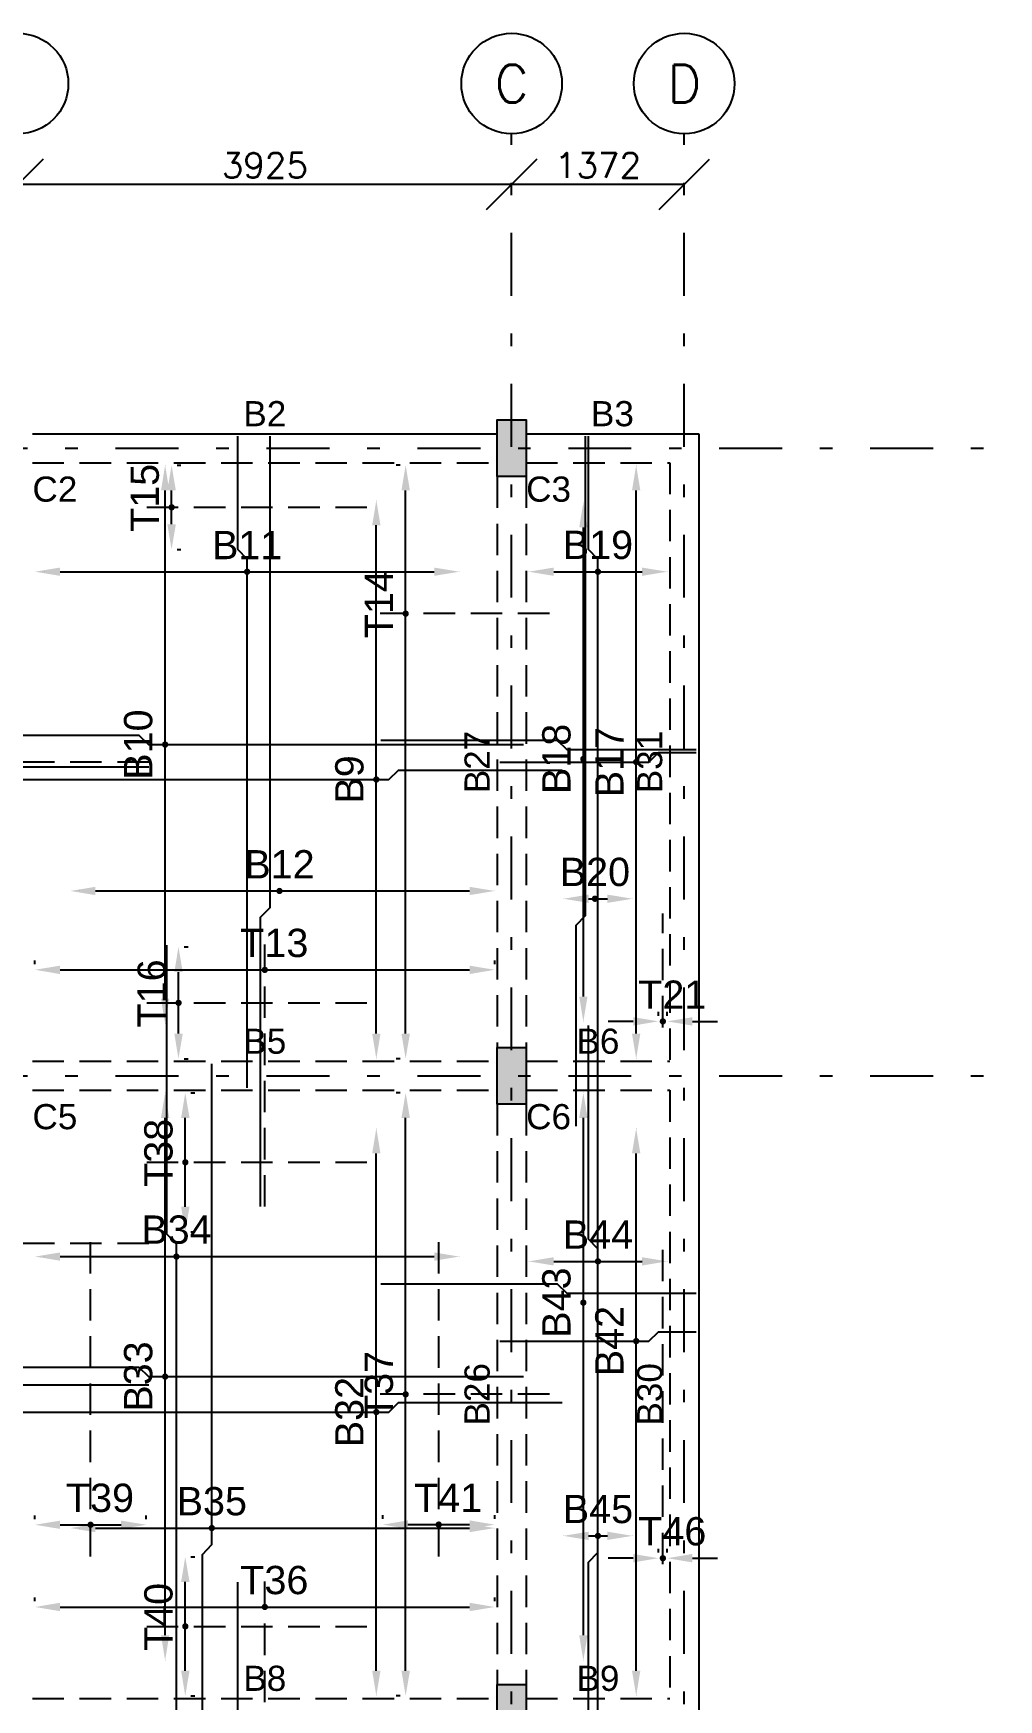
# Model space of a CAD drawing. Header units: inches. Extents: x -3300 to 111336, y -25085 to 3300.
# Drawn here: x 4046 to 11721, y -9953 to 3300 of the extents above; entities that cross this region are included whole.
import ezdxf
from ezdxf.enums import TextEntityAlignment as Align

# ---------------------------------------------------------------- set-up
doc = ezdxf.new("R2010")
doc.units = ezdxf.units.IN
doc.header["$LTSCALE"] = 1000
doc.header["$MEASUREMENT"] = 0
doc.linetypes.add('SCCenter', pattern=[1.2, 0.5, -0.3, 0.1, -0.3])
doc.linetypes.add('SCHidden', pattern=[0.375, 0.25, -0.125])
for name, color, linetype in [('Beam', 3, 'Continuous'), ('Beam Nos', 7, 'Continuous'), ('Column', 2, 'Continuous'), ('Column Nos', 7, 'Continuous'), ('Dimension', 31, 'Continuous'), ('Grid Line', 8, 'Continuous'), ('Reinforcement', 4, 'Continuous')]:
    doc.layers.add(name, color=color, linetype=linetype)
doc.styles.add('SC-BBS1', font='SansSerif')
doc.styles.add('SC-BBS2', font='SansSerif')
doc.styles.get("Standard").update_dxf_attribs({"font": 'txt.shx'})
doc.dimstyles.new('SCBBSDimStyl', dxfattribs={"dimtxt": 225, "dimasz": 200, "dimexe": 75, "dimexo": 75, "dimgap": 100, "dimtad": 1, "dimjust": 3, "dimtoh": 1, "dimdec": 0, "dimzin": 0, "dimdsep": 46, "dimtxsty": 'SC-BBS1', "dimcen": 0.09, "dimclrd": 8, "dimclre": 8, "dimclrt": 31, "dimadec": 0, "dimazin": 0, "dimtfac": 1, "dimtdec": 0, "dimtix": 1, "dimtofl": 0, "dimtmove": 0, "dimatfit": 3, "dimfxl": 1, "dimtolj": 1, "dimtzin": 0, "dimarcsym": 0})
doc.dimstyles.new('SCGridlineDim', dxfattribs={"dimtxt": 200, "dimasz": 0.18, "dimexe": 75, "dimexo": 75, "dimgap": 50, "dimtad": 1, "dimtoh": 1, "dimdec": 0, "dimzin": 0, "dimdsep": 46, "dimtxsty": 'Standard', "dimtsz": 200, "dimcen": 0.09, "dimclrd": 8, "dimclre": 8, "dimclrt": 31, "dimadec": 0, "dimazin": 0, "dimtfac": 1, "dimtdec": 0, "dimtix": 1, "dimtofl": 0, "dimtmove": 0, "dimatfit": 3, "dimfxl": 1, "dimtolj": 1, "dimtzin": 0, "dimarcsym": 0})

# ---------------------------------------------------------------- blocks, each defined once
blk = doc.blocks.new('*D4')
at = {"color": 8, "linetype": 'ByBlock', "lineweight": -2}
for p, q in [((200, 2300), (-200, 1900)), ((3724, 1900), (4124, 2300)), ((0, 2100), (0, 2100)), ((0, 2100), (3924, 2100)), ((3924, 2100), (3924, 2100))]:
    blk.add_line(p, q, dxfattribs=at)
at = {"layer": 'Defpoints', "color": 8}
for p in [(0, 2100), (0, 2100), (3924, 2100)]:
    blk.add_point(p, dxfattribs=at)
at = {"color": 31, "insert": (1962, 2250), "char_height": 200, "attachment_point": 5}
blk.add_mtext('\\A1;3924', dxfattribs=at)
blk = doc.blocks.new('*D5')
at = {"color": 8, "linetype": 'ByBlock', "lineweight": -2}
for p, q in [((4124, 2300), (3724, 1900)), ((7649, 1900), (8049, 2300)), ((3924, 2100), (7849, 2100)), ((3999, 2100), (3999, 2100)), ((7849, 2100), (7849, 2100))]:
    blk.add_line(p, q, dxfattribs=at)
at = {"layer": 'Defpoints', "color": 8}
for p in [(3924, 2100), (3924, 2100), (7849, 2100)]:
    blk.add_point(p, dxfattribs=at)
at = {"color": 31, "insert": (5886.5, 2250), "char_height": 200, "attachment_point": 5}
blk.add_mtext('\\A1;3925', dxfattribs=at)
blk = doc.blocks.new('*D6')
at = {"color": 8, "linetype": 'ByBlock', "lineweight": -2}
for p, q in [((8049, 2300), (7649, 1900)), ((9021, 1900), (9421, 2300)), ((7849, 2100), (7849, 2100)), ((7849, 2100), (9221, 2100)), ((9221, 2100), (9221, 2100))]:
    blk.add_line(p, q, dxfattribs=at)
at = {"layer": 'Defpoints', "color": 8}
for p in [(7849, 2100), (7849, 2100), (9221, 2100)]:
    blk.add_point(p, dxfattribs=at)
at = {"color": 31, "insert": (8535, 2250), "char_height": 200, "attachment_point": 5}
blk.add_mtext('\\A1;1372', dxfattribs=at)
blk = doc.blocks.new('*D11')
at = {"color": 8, "linetype": 'ByBlock', "lineweight": -2}
for p, q in [((6773, -413), (6773, -413)), ((6773, -4656), (6773, -613)), ((6773, -4856), (6773, -4856))]:
    blk.add_line(p, q, dxfattribs=at)
at = {"color": 8}
for points in [[(6773, -413), (6806, -613), (6740, -613)], [(6773, -4856), (6740, -4656), (6806, -4656)]]:
    blk.add_solid(points, dxfattribs=at)
at = {"layer": 'Defpoints', "color": 31}
for p in [(6773, -413), (6773, -4856), (6773, -4856)]:
    blk.add_point(p, dxfattribs=at)
at = {"color": 31, "insert": (6560, -2634), "char_height": 225, "attachment_point": 5, "rotation": 90, "style": 'SC-BBS1'}
blk.add_mtext('\\A1;B9', dxfattribs=at)
blk = doc.blocks.new('*D12')
at = {"color": 8, "linetype": 'ByBlock', "lineweight": -2}
for p, q in [((5094, -135), (5094, -135)), ((5094, -4378), (5094, -335)), ((5094, -4578), (5094, -4578))]:
    blk.add_line(p, q, dxfattribs=at)
at = {"color": 8}
for points in [[(5094, -135), (5127, -335), (5061, -335)], [(5094, -4578), (5061, -4378), (5127, -4378)]]:
    blk.add_solid(points, dxfattribs=at)
at = {"layer": 'Defpoints', "color": 31}
for p in [(5094, -135), (5094, -4578), (5094, -4578)]:
    blk.add_point(p, dxfattribs=at)
at = {"color": 31, "insert": (4881, -2357), "char_height": 225, "attachment_point": 5, "rotation": 90, "style": 'SC-BBS1'}
blk.add_mtext('\\A1;B10', dxfattribs=at)
blk = doc.blocks.new('*D13')
at = {"color": 8, "linetype": 'ByBlock', "lineweight": -2}
for p, q in [((4134, -982), (4134, -982)), ((4259, -982), (7233, -982)), ((7433, -982), (7433, -982))]:
    blk.add_line(p, q, dxfattribs=at)
at = {"color": 8}
for points in [[(4059, -982), (4259, -949), (4259, -1015)], [(7433, -982), (7233, -1015), (7233, -949)]]:
    blk.add_solid(points, dxfattribs=at)
at = {"layer": 'Defpoints', "color": 31}
for p in [(4059, -982), (4059, -982), (7433, -982)]:
    blk.add_point(p, dxfattribs=at)
at = {"color": 31, "insert": (5746, -770), "char_height": 225, "attachment_point": 5, "style": 'SC-BBS1'}
blk.add_mtext('\\A1;B11', dxfattribs=at)
blk = doc.blocks.new('*D14')
at = {"color": 8, "linetype": 'ByBlock', "lineweight": -2}
for p, q in [((4415, -3521), (4415, -3521)), ((4540, -3521), (7514, -3521)), ((7714, -3521), (7714, -3521))]:
    blk.add_line(p, q, dxfattribs=at)
at = {"color": 8}
for points in [[(4340, -3521), (4540, -3488), (4540, -3554)], [(7714, -3521), (7514, -3554), (7514, -3488)]]:
    blk.add_solid(points, dxfattribs=at)
at = {"layer": 'Defpoints', "color": 31}
for p in [(4340, -3521), (4340, -3521), (7714, -3521)]:
    blk.add_point(p, dxfattribs=at)
at = {"color": 31, "insert": (6003, -3309), "char_height": 225, "attachment_point": 5, "style": 'SC-BBS1'}
blk.add_mtext('\\A1;B12', dxfattribs=at)
blk = doc.blocks.new('*D15')
at = {"color": 8, "linetype": 'ByBlock', "lineweight": -2}
for p, q in [((8839, -135), (8839, -135)), ((8839, -4656), (8839, -335)), ((8839, -4856), (8839, -4856))]:
    blk.add_line(p, q, dxfattribs=at)
at = {"color": 8}
for points in [[(8839, -135), (8872, -335), (8806, -335)], [(8839, -4856), (8806, -4656), (8872, -4656)]]:
    blk.add_solid(points, dxfattribs=at)
at = {"layer": 'Defpoints', "color": 31}
for p in [(8839, -135), (8839, -4856), (8839, -4856)]:
    blk.add_point(p, dxfattribs=at)
at = {"color": 31, "insert": (8626, -2496), "char_height": 225, "attachment_point": 5, "rotation": 90, "style": 'SC-BBS1'}
blk.add_mtext('\\A1;B17', dxfattribs=at)
blk = doc.blocks.new('*D16')
at = {"color": 8, "linetype": 'ByBlock', "lineweight": -2}
for p, q in [((8419, -430), (8419, -430)), ((8419, -4361), (8419, -630)), ((8419, -4561), (8419, -4561))]:
    blk.add_line(p, q, dxfattribs=at)
at = {"color": 8}
for points in [[(8419, -430), (8452, -630), (8386, -630)], [(8419, -4561), (8386, -4361), (8452, -4361)]]:
    blk.add_solid(points, dxfattribs=at)
at = {"layer": 'Defpoints', "color": 31}
for p in [(8419, -430), (8419, -4561), (8419, -4561)]:
    blk.add_point(p, dxfattribs=at)
at = {"color": 31, "insert": (8206, -2471), "char_height": 225, "attachment_point": 5, "rotation": 90, "style": 'SC-BBS1'}
blk.add_mtext('\\A1;B18', dxfattribs=at)
blk = doc.blocks.new('*D17')
at = {"color": 8, "linetype": 'ByBlock', "lineweight": -2}
for p, q in [((7984, -982), (7984, -982)), ((8184, -982), (8886, -982)), ((9086, -982), (9086, -982))]:
    blk.add_line(p, q, dxfattribs=at)
at = {"color": 8}
for points in [[(7984, -982), (8184, -949), (8184, -1015)], [(9086, -982), (8886, -1015), (8886, -949)]]:
    blk.add_solid(points, dxfattribs=at)
at = {"layer": 'Defpoints', "color": 31}
for p in [(7984, -982), (7984, -982), (9086, -982)]:
    blk.add_point(p, dxfattribs=at)
at = {"color": 31, "insert": (8535, -770), "char_height": 225, "attachment_point": 5, "style": 'SC-BBS1'}
blk.add_mtext('\\A1;B19', dxfattribs=at)
blk = doc.blocks.new('*D18')
at = {"color": 8, "linetype": 'ByBlock', "lineweight": -2}
for p, q in [((8260, -3583), (8260, -3583)), ((8460, -3583), (8610, -3583)), ((8810, -3583), (8810, -3583))]:
    blk.add_line(p, q, dxfattribs=at)
at = {"color": 8}
for points in [[(8260, -3583), (8460, -3550), (8460, -3616)], [(8810, -3583), (8610, -3616), (8610, -3550)]]:
    blk.add_solid(points, dxfattribs=at)
at = {"layer": 'Defpoints', "color": 31}
for p in [(8260, -3583), (8260, -3583), (8810, -3583)]:
    blk.add_point(p, dxfattribs=at)
at = {"color": 31, "insert": (8511, -3371), "char_height": 225, "attachment_point": 5, "style": 'SC-BBS1'}
blk.add_mtext('\\A1;B20', dxfattribs=at)
blk = doc.blocks.new('*D23')
at = {"color": 8, "linetype": 'ByBlock', "lineweight": -2}
for p, q in [((6773, -5408), (6773, -5408)), ((6773, -9723), (6773, -5608)), ((6773, -9923), (6773, -9923))]:
    blk.add_line(p, q, dxfattribs=at)
at = {"color": 8}
for points in [[(6773, -5408), (6806, -5608), (6740, -5608)], [(6773, -9923), (6740, -9723), (6806, -9723)]]:
    blk.add_solid(points, dxfattribs=at)
at = {"layer": 'Defpoints', "color": 31}
for p in [(6773, -5408), (6773, -9923), (6773, -9923)]:
    blk.add_point(p, dxfattribs=at)
at = {"color": 31, "insert": (6560, -7666), "char_height": 225, "attachment_point": 5, "rotation": 90, "style": 'SC-BBS1'}
blk.add_mtext('\\A1;B32', dxfattribs=at)
blk = doc.blocks.new('*D24')
at = {"color": 8, "linetype": 'ByBlock', "lineweight": -2}
for p, q in [((5094, -5126), (5094, -5126)), ((5094, -9441), (5094, -5326)), ((5094, -9641), (5094, -9641))]:
    blk.add_line(p, q, dxfattribs=at)
at = {"color": 8}
for points in [[(5094, -5126), (5127, -5326), (5061, -5326)], [(5094, -9641), (5061, -9441), (5127, -9441)]]:
    blk.add_solid(points, dxfattribs=at)
at = {"layer": 'Defpoints', "color": 31}
for p in [(5094, -5126), (5094, -9641), (5094, -9641)]:
    blk.add_point(p, dxfattribs=at)
at = {"color": 31, "insert": (4881, -7383), "char_height": 225, "attachment_point": 5, "rotation": 90, "style": 'SC-BBS1'}
blk.add_mtext('\\A1;B33', dxfattribs=at)
blk = doc.blocks.new('*D25')
at = {"color": 8, "linetype": 'ByBlock', "lineweight": -2}
for p, q in [((4134, -6429), (4134, -6429)), ((4259, -6429), (7233, -6429)), ((7433, -6429), (7433, -6429))]:
    blk.add_line(p, q, dxfattribs=at)
at = {"color": 8}
for points in [[(4059, -6429), (4259, -6396), (4259, -6462)], [(7433, -6429), (7233, -6462), (7233, -6396)]]:
    blk.add_solid(points, dxfattribs=at)
at = {"layer": 'Defpoints', "color": 31}
for p in [(4059, -6429), (4059, -6429), (7433, -6429)]:
    blk.add_point(p, dxfattribs=at)
at = {"color": 31, "insert": (5184, -6216), "char_height": 225, "attachment_point": 5, "style": 'SC-BBS1'}
blk.add_mtext('\\A1;B34', dxfattribs=at)
blk = doc.blocks.new('*D26')
at = {"color": 8, "linetype": 'ByBlock', "lineweight": -2}
for p, q in [((4415, -8588), (4415, -8588)), ((4540, -8588), (7514, -8588)), ((7714, -8588), (7714, -8588))]:
    blk.add_line(p, q, dxfattribs=at)
at = {"color": 8}
for points in [[(4340, -8588), (4540, -8555), (4540, -8621)], [(7714, -8588), (7514, -8621), (7514, -8555)]]:
    blk.add_solid(points, dxfattribs=at)
at = {"layer": 'Defpoints', "color": 31}
for p in [(4340, -8588), (4340, -8588), (7714, -8588)]:
    blk.add_point(p, dxfattribs=at)
at = {"color": 31, "insert": (5465, -8376), "char_height": 225, "attachment_point": 5, "style": 'SC-BBS1'}
blk.add_mtext('\\A1;B35', dxfattribs=at)
blk = doc.blocks.new('*D27')
at = {"color": 8, "linetype": 'ByBlock', "lineweight": -2}
for p, q in [((8839, -5408), (8839, -5408)), ((8839, -9723), (8839, -5608)), ((8839, -9923), (8839, -9923))]:
    blk.add_line(p, q, dxfattribs=at)
at = {"color": 8}
for points in [[(8839, -5408), (8872, -5608), (8806, -5608)], [(8839, -9923), (8806, -9723), (8872, -9723)]]:
    blk.add_solid(points, dxfattribs=at)
at = {"layer": 'Defpoints', "color": 31}
for p in [(8839, -5408), (8839, -9923), (8839, -9923)]:
    blk.add_point(p, dxfattribs=at)
at = {"color": 31, "insert": (8626, -7101), "char_height": 225, "attachment_point": 5, "rotation": 90, "style": 'SC-BBS1'}
blk.add_mtext('\\A1;B42', dxfattribs=at)
blk = doc.blocks.new('*D28')
at = {"color": 8, "linetype": 'ByBlock', "lineweight": -2}
for p, q in [((8419, -5126), (8419, -5126)), ((8419, -9441), (8419, -5326)), ((8419, -9641), (8419, -9641))]:
    blk.add_line(p, q, dxfattribs=at)
at = {"color": 8}
for points in [[(8419, -5126), (8452, -5326), (8386, -5326)], [(8419, -9641), (8386, -9441), (8452, -9441)]]:
    blk.add_solid(points, dxfattribs=at)
at = {"layer": 'Defpoints', "color": 31}
for p in [(8419, -5126), (8419, -9641), (8419, -9641)]:
    blk.add_point(p, dxfattribs=at)
at = {"color": 31, "insert": (8206, -6795), "char_height": 225, "attachment_point": 5, "rotation": 90, "style": 'SC-BBS1'}
blk.add_mtext('\\A1;B43', dxfattribs=at)
blk = doc.blocks.new('*D29')
at = {"color": 8, "linetype": 'ByBlock', "lineweight": -2}
for p, q in [((7984, -6467), (7984, -6467)), ((8184, -6467), (8886, -6467)), ((9086, -6467), (9086, -6467))]:
    blk.add_line(p, q, dxfattribs=at)
at = {"color": 8}
for points in [[(7984, -6467), (8184, -6434), (8184, -6500)], [(9086, -6467), (8886, -6500), (8886, -6434)]]:
    blk.add_solid(points, dxfattribs=at)
at = {"layer": 'Defpoints', "color": 31}
for p in [(7984, -6467), (7984, -6467), (9086, -6467)]:
    blk.add_point(p, dxfattribs=at)
at = {"color": 31, "insert": (8535, -6254), "char_height": 225, "attachment_point": 5, "style": 'SC-BBS1'}
blk.add_mtext('\\A1;B44', dxfattribs=at)
blk = doc.blocks.new('*D30')
at = {"color": 8, "linetype": 'ByBlock', "lineweight": -2}
for p, q in [((8260, -8650), (8260, -8650)), ((8460, -8650), (8610, -8650)), ((8810, -8650), (8810, -8650))]:
    blk.add_line(p, q, dxfattribs=at)
at = {"color": 8}
for points in [[(8260, -8650), (8460, -8617), (8460, -8683)], [(8810, -8650), (8610, -8683), (8610, -8617)]]:
    blk.add_solid(points, dxfattribs=at)
at = {"layer": 'Defpoints', "color": 31}
for p in [(8260, -8650), (8260, -8650), (8810, -8650)]:
    blk.add_point(p, dxfattribs=at)
at = {"color": 31, "insert": (8535, -8438), "char_height": 225, "attachment_point": 5, "style": 'SC-BBS1'}
blk.add_mtext('\\A1;B45', dxfattribs=at)
blk = doc.blocks.new('*D57')
at = {"color": 8, "linetype": 'ByBlock', "lineweight": -2}
for p, q in [((4059, -4104), (4059, -4074)), ((7714, -4104), (7714, -4074)), ((4259, -4148), (7514, -4148))]:
    blk.add_line(p, q, dxfattribs=at)
at = {"color": 8}
for points in [[(4059, -4148), (4259, -4115), (4259, -4182)], [(7714, -4148), (7514, -4182), (7514, -4115)]]:
    blk.add_solid(points, dxfattribs=at)
at = {"layer": 'Defpoints', "color": 31}
for p in [(4059, -4148), (4059, -4178), (7714, -4178)]:
    blk.add_point(p, dxfattribs=at)
at = {"color": 31, "insert": (5962, -3936), "char_height": 225, "attachment_point": 5, "style": 'SC-BBS1'}
blk.add_mtext('\\A1;T13', dxfattribs=at)
blk = doc.blocks.new('*D58')
at = {"color": 8, "linetype": 'ByBlock', "lineweight": -2}
for p, q in [((6962, -135), (6932, -135)), ((7006, -4656), (7006, -335)), ((6962, -4856), (6932, -4856))]:
    blk.add_line(p, q, dxfattribs=at)
at = {"color": 8}
for points in [[(7006, -135), (7040, -335), (6973, -335)], [(7006, -4856), (6973, -4656), (7040, -4656)]]:
    blk.add_solid(points, dxfattribs=at)
at = {"layer": 'Defpoints', "color": 31}
for p in [(7036, -135), (7006, -4856), (7036, -4856)]:
    blk.add_point(p, dxfattribs=at)
at = {"color": 31, "insert": (6794, -1240), "char_height": 225, "attachment_point": 5, "rotation": 90, "style": 'SC-BBS1'}
blk.add_mtext('\\A1;T14', dxfattribs=at)
blk = doc.blocks.new('*D61')
at = {"color": 8, "linetype": 'ByBlock', "lineweight": -2}
for p, q in [((4059, -9170), (4059, -9140)), ((7714, -9170), (7714, -9140)), ((4259, -9216), (7514, -9216))]:
    blk.add_line(p, q, dxfattribs=at)
at = {"color": 8}
for points in [[(4059, -9216), (4259, -9182), (4259, -9249)], [(7714, -9216), (7514, -9249), (7514, -9182)]]:
    blk.add_solid(points, dxfattribs=at)
at = {"layer": 'Defpoints', "color": 31}
for p in [(4059, -9216), (4059, -9246), (7714, -9246)]:
    blk.add_point(p, dxfattribs=at)
at = {"color": 31, "insert": (5962, -9003), "char_height": 225, "attachment_point": 5, "style": 'SC-BBS1'}
blk.add_mtext('\\A1;T36', dxfattribs=at)
blk = doc.blocks.new('*D62')
at = {"color": 8, "linetype": 'ByBlock', "lineweight": -2}
for p, q in [((6962, -5126), (6932, -5126)), ((7006, -9723), (7006, -5326)), ((6962, -9923), (6932, -9923))]:
    blk.add_line(p, q, dxfattribs=at)
at = {"color": 8}
for points in [[(7006, -5126), (7040, -5326), (6973, -5326)], [(7006, -9923), (6973, -9723), (7040, -9723)]]:
    blk.add_solid(points, dxfattribs=at)
at = {"layer": 'Defpoints', "color": 31}
for p in [(7036, -5126), (7006, -9923), (7036, -9923)]:
    blk.add_point(p, dxfattribs=at)
at = {"color": 31, "insert": (6794, -7450), "char_height": 225, "attachment_point": 5, "rotation": 90, "style": 'SC-BBS1'}
blk.add_mtext('\\A1;T37', dxfattribs=at)
blk = doc.blocks.new('*D72')
at = {"color": 8, "linetype": 'ByBlock', "lineweight": -2}
for p, q in [((5190, -135), (5220, -135)), ((5145, -605), (5145, -335)), ((5190, -805), (5220, -805))]:
    blk.add_line(p, q, dxfattribs=at)
at = {"color": 8}
for points in [[(5145, -135), (5179, -335), (5112, -335)], [(5145, -805), (5112, -605), (5179, -605)]]:
    blk.add_solid(points, dxfattribs=at)
at = {"layer": 'Defpoints', "color": 31}
for p in [(5115, -135), (5115, -805), (5145, -805)]:
    blk.add_point(p, dxfattribs=at)
at = {"color": 31, "insert": (4933, -395), "char_height": 225, "attachment_point": 5, "rotation": 90, "style": 'SC-BBS1'}
blk.add_mtext('\\A1;T15', dxfattribs=at)
blk = doc.blocks.new('*D73')
at = {"color": 8, "linetype": 'ByBlock', "lineweight": -2}
for p, q in [((5246, -3966), (5276, -3966)), ((5200, -4656), (5200, -4166)), ((5246, -4856), (5276, -4856))]:
    blk.add_line(p, q, dxfattribs=at)
at = {"color": 8}
for points in [[(5200, -3966), (5234, -4166), (5167, -4166)], [(5200, -4856), (5167, -4656), (5234, -4656)]]:
    blk.add_solid(points, dxfattribs=at)
at = {"layer": 'Defpoints', "color": 31}
for p in [(5170, -3966), (5170, -4856), (5200, -4856)]:
    blk.add_point(p, dxfattribs=at)
at = {"color": 31, "insert": (4988, -4336), "char_height": 225, "attachment_point": 5, "rotation": 90, "style": 'SC-BBS1'}
blk.add_mtext('\\A1;T16', dxfattribs=at)
blk = doc.blocks.new('*D74')
at = {"color": 8, "linetype": 'ByBlock', "lineweight": -2}
for p, q in [((9016, -4513), (9016, -4483)), ((9086, -4513), (9086, -4483)), ((8816, -4558), (8616, -4558)), ((9286, -4558), (9486, -4558))]:
    blk.add_line(p, q, dxfattribs=at)
at = {"color": 8}
for points in [[(9016, -4558), (8816, -4525), (8816, -4592)], [(9086, -4558), (9286, -4592), (9286, -4525)]]:
    blk.add_solid(points, dxfattribs=at)
at = {"layer": 'Defpoints', "color": 31}
for p in [(9016, -4558), (9016, -4588), (9086, -4588)]:
    blk.add_point(p, dxfattribs=at)
at = {"color": 31, "insert": (9126, -4346), "char_height": 225, "attachment_point": 5, "style": 'SC-BBS1'}
blk.add_mtext('\\A1;T21', dxfattribs=at)
blk = doc.blocks.new('*D79')
at = {"color": 8, "linetype": 'ByBlock', "lineweight": -2}
for p, q in [((5299, -5126), (5329, -5126)), ((5254, -6032), (5254, -5326)), ((5299, -6232), (5329, -6232))]:
    blk.add_line(p, q, dxfattribs=at)
at = {"color": 8}
for points in [[(5254, -5126), (5288, -5326), (5221, -5326)], [(5254, -6232), (5221, -6032), (5288, -6032)]]:
    blk.add_solid(points, dxfattribs=at)
at = {"layer": 'Defpoints', "color": 31}
for p in [(5224, -5126), (5224, -6232), (5254, -6232)]:
    blk.add_point(p, dxfattribs=at)
at = {"color": 31, "insert": (5042, -5604), "char_height": 225, "attachment_point": 5, "rotation": 90, "style": 'SC-BBS1'}
blk.add_mtext('\\A1;T38', dxfattribs=at)
blk = doc.blocks.new('*D80')
at = {"color": 8, "linetype": 'ByBlock', "lineweight": -2}
for p, q in [((4059, -8517), (4059, -8487)), ((4259, -8562), (4744, -8562)), ((4944, -8517), (4944, -8487))]:
    blk.add_line(p, q, dxfattribs=at)
at = {"color": 8}
for points in [[(4059, -8562), (4259, -8529), (4259, -8595)], [(4944, -8562), (4744, -8595), (4744, -8529)]]:
    blk.add_solid(points, dxfattribs=at)
at = {"layer": 'Defpoints', "color": 31}
for p in [(4059, -8562), (4059, -8592), (4944, -8592)]:
    blk.add_point(p, dxfattribs=at)
at = {"color": 31, "insert": (4576, -8349), "char_height": 225, "attachment_point": 5, "style": 'SC-BBS1'}
blk.add_mtext('\\A1;T39', dxfattribs=at)
blk = doc.blocks.new('*D81')
at = {"color": 8, "linetype": 'ByBlock', "lineweight": -2}
for p, q in [((5299, -8817), (5329, -8817)), ((5254, -9723), (5254, -9017)), ((5299, -9923), (5329, -9923))]:
    blk.add_line(p, q, dxfattribs=at)
at = {"color": 8}
for points in [[(5254, -8817), (5288, -9017), (5221, -9017)], [(5254, -9923), (5221, -9723), (5288, -9723)]]:
    blk.add_solid(points, dxfattribs=at)
at = {"layer": 'Defpoints', "color": 31}
for p in [(5224, -8817), (5224, -9923), (5254, -9923)]:
    blk.add_point(p, dxfattribs=at)
at = {"color": 31, "insert": (5042, -9295), "char_height": 225, "attachment_point": 5, "rotation": 90, "style": 'SC-BBS1'}
blk.add_mtext('\\A1;T40', dxfattribs=at)
blk = doc.blocks.new('*D82')
at = {"color": 8, "linetype": 'ByBlock', "lineweight": -2}
for p, q in [((6824, -8516), (6824, -8486)), ((7024, -8561), (7514, -8561)), ((7714, -8516), (7714, -8486))]:
    blk.add_line(p, q, dxfattribs=at)
at = {"color": 8}
for points in [[(6824, -8561), (7024, -8527), (7024, -8594)], [(7714, -8561), (7514, -8594), (7514, -8527)]]:
    blk.add_solid(points, dxfattribs=at)
at = {"layer": 'Defpoints', "color": 31}
for p in [(6824, -8561), (6824, -8591), (7714, -8591)]:
    blk.add_point(p, dxfattribs=at)
at = {"color": 31, "insert": (7344, -8348), "char_height": 225, "attachment_point": 5, "style": 'SC-BBS1'}
blk.add_mtext('\\A1;T41', dxfattribs=at)
blk = doc.blocks.new('*D83')
at = {"color": 8, "linetype": 'ByBlock', "lineweight": -2}
for p, q in [((8816, -8828), (8616, -8828)), ((9016, -8783), (9016, -8753)), ((9086, -8783), (9086, -8753)), ((9286, -8828), (9486, -8828))]:
    blk.add_line(p, q, dxfattribs=at)
at = {"color": 8}
for points in [[(9016, -8828), (8816, -8794), (8816, -8861)], [(9086, -8828), (9286, -8861), (9286, -8794)]]:
    blk.add_solid(points, dxfattribs=at)
at = {"layer": 'Defpoints', "color": 31}
for p in [(9016, -8828), (9016, -8858), (9086, -8858)]:
    blk.add_point(p, dxfattribs=at)
at = {"color": 31, "insert": (9126, -8615), "char_height": 225, "attachment_point": 5, "style": 'SC-BBS1'}
blk.add_mtext('\\A1;T46', dxfattribs=at)

msp = doc.modelspace()

# ---------------------------------------------------------------- hatches: boundary and pattern name
at = {"layer": 'Column'}
for points in [[(7964, -225), (7734, -225), (7734, 225), (7964, 225)], [(7964, -5216), (7734, -5216), (7734, -4766), (7964, -4766)], [(7964, -10283), (7734, -10283), (7734, -9833), (7964, -9833)]]:
    msp.add_hatch(color=256, dxfattribs=at).paths.add_polyline_path(points, flags=0)

# ---------------------------------------------------------------- linework, layer by layer
at = {"layer": 'Beam'}
for p, q in [((4039, 115), (7734, 115)), ((7964, 115), (9336, 115)), ((9336, 115), (9336, -5106)), ((9336, -4991), (9336, -10173))]:
    msp.add_line(p, q, dxfattribs=at)
at = {"layer": 'Beam', "linetype": 'SCHidden'}
for p, q in [((4039, -115), (7734, -115)), ((7964, -115), (9106, -115)), ((9106, -115), (9106, -4876)), ((7734, -225), (7734, -4766)), ((7964, -225), (7964, -4766)), ((4039, -4876), (7734, -4876)), ((7964, -4876), (9106, -4876)), ((4039, -5106), (7734, -5106)), ((7964, -5106), (9106, -5106)), ((9106, -5106), (9106, -9943)), ((7734, -5216), (7734, -9833)), ((7964, -5216), (7964, -9833)), ((4039, -9943), (7734, -9943)), ((7964, -9943), (9106, -9943))]:
    msp.add_line(p, q, dxfattribs=at)
at = {"layer": 'Column'}
for points in [[(7964, -225), (7734, -225), (7734, 225), (7964, 225)], [(7964, -5216), (7734, -5216), (7734, -4766), (7964, -4766)], [(7964, -10283), (7734, -10283), (7734, -9833), (7964, -9833)]]:
    msp.add_lwpolyline(points, close=True, dxfattribs=at)
at = {"layer": 'Grid Line', "linetype": 'SCCenter'}
for p, q in [((7849, -19188), (7849, 2500)), ((9221, -19188), (9221, 2500)), ((-2500, 0), (11721, 0)), ((-2500, -4991), (11721, -4991))]:
    msp.add_line(p, q, dxfattribs=at)
at = {"layer": 'Grid Line'}
for centre in [(3924, 2900), (7849, 2900), (9221, 2900)]:
    msp.add_circle(centre, 400, dxfattribs=at)
at = {"layer": 'Reinforcement', "linetype": 'SCHidden'}
for p, q in [((4948, -469.9), (6820, -469.9)), ((8149, -1315.2), (6804, -1315.2)), ((4964, -2495.5), (2879, -2495.5)), ((9051.1, -4605.9), (9051.1, -3699)), ((5886.5, -6031), (5886.5, -3946)), ((4948, -4411), (6820, -4411)), ((4948, -5678.9), (6820, -5678.9)), ((4964, -6325.2), (2879, -6325.2)), ((4501.5, -8813.1), (4501.5, -6235.9)), ((7269, -8813.1), (7269, -6235.9)), ((9051.1, -8875.1), (9051.1, -6273.9)), ((8149, -7524.5), (6804, -7524.5)), ((5886.5, -11098), (5886.5, -9013)), ((4948, -9370.1), (6820, -9370.1))]:
    msp.add_line(p, q, dxfattribs=at)
at = {"layer": 'Reinforcement'}
for points in [[(5745.9, -5086), (5745.9, -882), (5670.9, -804.9), (5670.9, 95.1)], [(5853.1, -6030.1), (5853.1, -3730.1), (5928.1, -3653), (5928.1, 95)], [(8361, -5392.1), (8361, -3792.1), (8436, -3715), (8436, 95)], [(8535, -5086), (8535, -882), (8460, -804.9), (8460, 95.1)], [(2884.9, -2281.6), (4884.9, -2281.6), (4962, -2356.6), (7944, -2356.6)], [(6809.9, -2321.5), (8209.9, -2321.5), (8287, -2396.5), (9316, -2396.5)], [(7754, -2495.5), (8939, -2495.5), (9016.1, -2420.5), (9316.1, -2420.5)], [(-95, -2607.9), (2885.5, -2607.9), (2962.6, -2532.9), (4963.1, -2532.9)], [(3829, -2634.4), (6873, -2634.4), (6950.1, -2559.4), (8250.1, -2559.4)], [(5183.6, -10153), (5183.6, -6329), (5108.6, -6251.9), (5108.6, -3951.9)], [(8535, -10153), (8535, -6367), (8460, -6289.9), (8460, -4589.9)], [(5389.8, -11097.1), (5389.8, -8797.1), (5464.8, -8720), (5464.8, -4896)], [(8460, -10459.1), (8460, -8859.1), (8535, -8782), (8535, -4896)], [(6809.9, -6645), (8209.9, -6645), (8287, -6720), (9316, -6720)], [(7754, -7101.2), (8939, -7101.2), (9016.1, -7026.2), (9316.1, -7026.2)], [(2884.9, -7308.4), (4884.9, -7308.4), (4962, -7383.4), (7944, -7383.4)], [(-95, -7524.5), (2885.5, -7524.5), (2962.6, -7449.5), (4963.1, -7449.5)], [(3829, -7665.6), (6873, -7665.6), (6950.1, -7590.6), (8250.1, -7590.6)], [(5745.9, -14649), (5745.9, -11296), (5670.9, -11218.9), (5670.9, -9018.9)], [(8535, -14649), (8535, -11234), (8460, -11156.9), (8460, -9656.9)]]:
    msp.add_lwpolyline(points, dxfattribs=at)
at = {"layer": 'Reinforcement', "color": 8, "const_width": 25}
for points in [[(5133, -469.9, 1), (5158, -469.9, 1)], [(5733.4, -982, 1), (5758.4, -982, 1)], [(8522.5, -982, 1), (8547.5, -982, 1)], [(6994, -1315.2, 1), (7019, -1315.2, 1)], [(5081.4, -2356.6, 1), (5106.4, -2356.6, 1)], [(8406.4, -2471.5, 1), (8431.4, -2471.5, 1)], [(8826.5, -2495.5, 1), (8851.5, -2495.5, 1)], [(6760.5, -2634.4, 1), (6785.5, -2634.4, 1)], [(5990.6, -3521.1, 1), (6015.6, -3521.1, 1)], [(8498.5, -3583.1, 1), (8523.5, -3583.1, 1)], [(5874, -4148.5, 1), (5899, -4148.5, 1)], [(5188, -4411, 1), (5213, -4411, 1)], [(9038.6, -4558.4, 1), (9063.6, -4558.4, 1)], [(5242, -5678.9, 1), (5267, -5678.9, 1)], [(5171.1, -6429, 1), (5196.1, -6429, 1)], [(8522.5, -6467, 1), (8547.5, -6467, 1)], [(8406.4, -6795, 1), (8431.4, -6795, 1)], [(8826.5, -7101.2, 1), (8851.5, -7101.2, 1)], [(5081.4, -7383.4, 1), (5106.4, -7383.4, 1)], [(6994, -7524.5, 1), (7019, -7524.5, 1)], [(6760.5, -7665.6, 1), (6785.5, -7665.6, 1)], [(4489, -8561.9, 1), (4514, -8561.9, 1)], [(5452.3, -8588.1, 1), (5477.3, -8588.1, 1)], [(7256.5, -8560.6, 1), (7281.5, -8560.6, 1)], [(8522.5, -8650.1, 1), (8547.5, -8650.1, 1)], [(9038.6, -8827.7, 1), (9063.6, -8827.7, 1)], [(5874, -9215.5, 1), (5899, -9215.5, 1)], [(5242, -9370.1, 1), (5267, -9370.1, 1)]]:
    msp.add_lwpolyline(points, format="xyb", close=True, dxfattribs=at)

# ---------------------------------------------------------------- texts
at = {"layer": 'Beam Nos', "style": 'SC-BBS1'}
for s, p in [('B2', (5886.5, 115)), ('B3', (8650, 115)), ('B5', (5886.5, -4876)), ('B6', (8535, -4876)), ('B8', (5886.5, -9943)), ('B9', (8535, -9943))]:
    msp.add_text(s, height=200, dxfattribs=at).set_placement(p, align=Align.BOTTOM_CENTER)
for s, p in [('B27', (7734, -2495.5)), ('B31', (9106, -2495.5)), ('B26', (7734, -7524.5)), ('B30', (9106, -7524.5))]:
    msp.add_text(s, height=200, rotation=90, dxfattribs=at).set_placement(p, align=Align.BOTTOM_CENTER)
at = {"layer": 'Column Nos', "style": 'SC-BBS2'}
for s, p in [('C2', (4039, -225)), ('C3', (7964, -225)), ('C5', (4039, -5216)), ('C6', (7964, -5216))]:
    msp.add_text(s, height=200, dxfattribs=at).set_placement(p, align=Align.TOP_LEFT)
at = {"layer": 'Grid Line'}
for s, p in [('C', (7849, 2900)), ('D', (9221, 2900))]:
    msp.add_text(s, height=300, dxfattribs=at).set_placement(p, align=Align.MIDDLE)

# ---------------------------------------------------------------- dimensions: what is measured, and where the dimension line sits
at = {"layer": 'Dimension'}
for base, p1, p2, angle, text, picture, middle in [((5093.9, -135), (5093.9, -4578.3), (5093.9, -135), 90, 'B10', '*D12', (5093.9, -2356.6)), ((5145.5, -135), (5115.5, -804.9), (5115.5, -135), 90, 'T15', '*D72', (5145.5, -394.9)), ((7006.5, -135), (7036.5, -4856), (7036.5, -135), 90, 'T14', '*D58', (7006.5, -1240.2)), ((8839, -135), (8839, -4856), (8839, -135), 90, 'B17', '*D15', (8839, -2495.5)), ((6773, -412.7), (6773, -4856), (6773, -412.7), 90, 'B9', '*D11', (6773, -2634.4)), ((8418.9, -430.1), (8418.9, -4560.9), (8418.9, -430.1), 90, 'B18', '*D16', (8418.9, -2471.5)), ((7432.8, -982), (4059, -982), (7432.8, -982), 0, 'B11', '*D13', (5745.9, -982)), ((9086, -982), (7984, -982), (9086, -982), 0, 'B19', '*D17', (8535, -982)), ((7714, -3521.1), (4340.2, -3521.1), (7714, -3521.1), 0, 'B12', '*D14', (6003.1, -3521.1)), ((8810.5, -3583.1), (8259.5, -3583.1), (8810.5, -3583.1), 0, 'B20', '*D18', (8511, -3583.1)), ((7714, -4148.5), (4059, -4178.5), (7714, -4178.5), 0, 'T13', '*D57', (5961.5, -4148.5)), ((5200.5, -3966), (5170.5, -4856), (5170.5, -3966), 90, 'T16', '*D73', (5200.5, -4336)), ((9086, -4558.4), (9016.1, -4588.4), (9086, -4588.4), 0, 'T21', '*D74', (9126.1, -4558.4)), ((5093.9, -5126), (5093.9, -9640.8), (5093.9, -5126), 90, 'B33', '*D24', (5093.9, -7383.4)), ((5254.5, -5126), (5224.5, -6231.9), (5224.5, -5126), 90, 'T38', '*D79', (5254.5, -5603.9)), ((7006.5, -5126), (7036.5, -9923), (7036.5, -5126), 90, 'T37', '*D62', (7006.5, -7449.5)), ((8418.9, -5126), (8418.9, -9640.8), (8418.9, -5126), 90, 'B43', '*D28', (8418.9, -6795)), ((6773, -5408.2), (6773, -9923), (6773, -5408.2), 90, 'B32', '*D23', (6773, -7665.6)), ((8839, -5408.2), (8839, -9923), (8839, -5408.2), 90, 'B42', '*D27', (8839, -7101.2)), ((7432.8, -6429), (4059, -6429), (7432.8, -6429), 0, 'B34', '*D25', (5183.6, -6429)), ((9086, -6467), (7984, -6467), (9086, -6467), 0, 'B44', '*D29', (8535, -6467)), ((4944, -8561.9), (4059, -8591.9), (4944, -8591.9), 0, 'T39', '*D80', (4576.5, -8561.9)), ((7714, -8560.6), (6824, -8590.6), (7714, -8590.6), 0, 'T41', '*D82', (7344, -8560.6)), ((7714, -8588.1), (4340.2, -8588.1), (7714, -8588.1), 0, 'B35', '*D26', (5464.8, -8588.1)), ((8810.5, -8650.1), (8259.5, -8650.1), (8810.5, -8650.1), 0, 'B45', '*D30', (8535, -8650.1)), ((9086, -8827.7), (9016.1, -8857.7), (9086, -8857.7), 0, 'T46', '*D83', (9126.1, -8827.7)), ((7714, -9215.5), (4059, -9245.5), (7714, -9245.5), 0, 'T36', '*D61', (5961.5, -9215.5)), ((5254.5, -8817.1), (5224.5, -9923), (5224.5, -8817.1), 90, 'T40', '*D81', (5254.5, -9295.1))]:
    dim = msp.add_linear_dim(base=base, p1=p1, p2=p2, angle=angle, text=text, dimstyle='SCBBSDimStyl', override={"dimjust": 0}, dxfattribs=at)
    dim.commit()
    dim.dimension.update_dxf_attribs({"geometry": picture, "text_midpoint": middle, "dimtype": 129})
at = {"layer": 'Grid Line'}
for p1, p2, text, picture, middle in [((0, 2100), (3924, 2100), '3924', '*D4', (1962, 2100)), ((3924, 2100), (7849, 2100), '3925', '*D5', (5886.5, 2100)), ((7849, 2100), (9221, 2100), '1372', '*D6', (8535, 2100))]:
    dim = msp.add_aligned_dim(p1=p1, p2=p2, distance=0, text=text, dimstyle='SCGridlineDim', dxfattribs=at)
    dim.commit()
    dim.dimension.update_dxf_attribs({"geometry": picture, "text_midpoint": middle})

doc.saveas('drawing.dxf')
